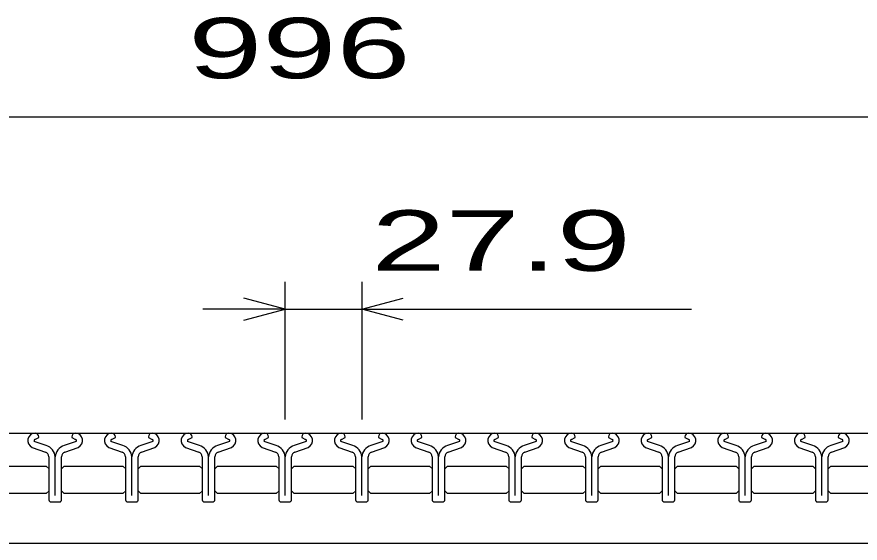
# Model space of a CAD drawing. Units: millimetres, scale not verified. Extents: x -1820 to 1724, y -1285 to 1059.
# Drawn here: x -1039.4 to -732.5, y -466 to -274.7 of the extents above; entities that cross this region are included whole.
import ezdxf
from ezdxf.enums import TextEntityAlignment as Align

# ---------------------------------------------------------------- set-up
doc = ezdxf.new("R2010")
doc.units = ezdxf.units.MM
doc.header["$LTSCALE"] = 10
doc.layers.add('16', color=3, linetype='Continuous', lineweight=25)
doc.layers.add('22', color=2, linetype='Continuous', lineweight=25)
doc.styles.add('ベクトル', font='')
doc.styles.get('ベクトル').set_extended_font_data('ベクトル')

msp = doc.modelspace()

# ---------------------------------------------------------------- linework, layer by layer
at = {"layer": '16'}
for p, q in [((-1426, -426), (-430, -426)), ((-1028.7, -430.53), (-1033.02, -429.01)), ((-1032.86, -428.31), (-1031.42, -427.61)), ((-1031.42, -427.61), (-1031.42, -427.38)), ((-1017.8, -429.01), (-1022.12, -430.53)), ((-1019.4, -427.38), (-1019.4, -427.61)), ((-1019.4, -427.61), (-1017.96, -428.31)), ((-1000.8, -430.53), (-1005.12, -429.01)), ((-1004.96, -428.31), (-1003.52, -427.61)), ((-1003.52, -427.61), (-1003.52, -427.38)), ((-989.9, -429.01), (-994.22, -430.53)), ((-991.5, -427.38), (-991.5, -427.61)), ((-991.5, -427.61), (-990.06, -428.31)), ((-972.9, -430.53), (-977.22, -429.01)), ((-977.06, -428.31), (-975.62, -427.61)), ((-975.62, -427.61), (-975.62, -427.38)), ((-962, -429.01), (-966.32, -430.53)), ((-963.6, -427.38), (-963.6, -427.61)), ((-963.6, -427.61), (-962.16, -428.31)), ((-945, -430.53), (-949.32, -429.01)), ((-949.16, -428.31), (-947.72, -427.61)), ((-947.72, -427.61), (-947.72, -427.38)), ((-934.1, -429.01), (-938.42, -430.53)), ((-935.7, -427.38), (-935.7, -427.61)), ((-935.7, -427.61), (-934.26, -428.31)), ((-917.1, -430.53), (-921.42, -429.01)), ((-921.26, -428.31), (-919.82, -427.61)), ((-919.82, -427.61), (-919.82, -427.38)), ((-906.2, -429.01), (-910.52, -430.53)), ((-907.8, -427.38), (-907.8, -427.61)), ((-907.8, -427.61), (-906.36, -428.31)), ((-889.2, -430.53), (-893.52, -429.01)), ((-893.36, -428.31), (-891.92, -427.61)), ((-891.92, -427.61), (-891.92, -427.38)), ((-878.3, -429.01), (-882.62, -430.53)), ((-879.9, -427.38), (-879.9, -427.61)), ((-879.9, -427.61), (-878.46, -428.31)), ((-861.3, -430.53), (-865.62, -429.01)), ((-865.46, -428.31), (-864.02, -427.61)), ((-864.02, -427.61), (-864.02, -427.38)), ((-850.4, -429.01), (-854.72, -430.53)), ((-852, -427.38), (-852, -427.61)), ((-852, -427.61), (-850.56, -428.31)), ((-833.4, -430.53), (-837.72, -429.01)), ((-837.56, -428.31), (-836.12, -427.61)), ((-836.12, -427.61), (-836.12, -427.38)), ((-822.5, -429.01), (-826.82, -430.53)), ((-824.1, -427.38), (-824.1, -427.61)), ((-824.1, -427.61), (-822.66, -428.31)), ((-805.5, -430.53), (-809.82, -429.01)), ((-809.66, -428.31), (-808.22, -427.61)), ((-808.22, -427.61), (-808.22, -427.38)), ((-794.6, -429.01), (-798.92, -430.53)), ((-796.2, -427.38), (-796.2, -427.61)), ((-796.2, -427.61), (-794.76, -428.31)), ((-777.6, -430.53), (-781.92, -429.01)), ((-781.76, -428.31), (-780.32, -427.61)), ((-780.32, -427.61), (-780.32, -427.38)), ((-766.7, -429.01), (-771.02, -430.53)), ((-768.3, -427.38), (-768.3, -427.61)), ((-768.3, -427.61), (-766.86, -428.31)), ((-749.7, -430.53), (-754.02, -429.01)), ((-753.86, -428.31), (-752.42, -427.61)), ((-752.42, -427.61), (-752.42, -427.38)), ((-738.8, -429.01), (-743.12, -430.53)), ((-740.4, -427.38), (-740.4, -427.61)), ((-740.4, -427.61), (-738.96, -428.31)), ((-1033.78, -431.18), (-1028.91, -432.89)), ((-1021.91, -432.89), (-1017.04, -431.18)), ((-1005.88, -431.18), (-1001.01, -432.89)), ((-994.01, -432.89), (-989.14, -431.18)), ((-977.98, -431.18), (-973.11, -432.89)), ((-966.11, -432.89), (-961.24, -431.18)), ((-950.08, -431.18), (-945.21, -432.89)), ((-938.21, -432.89), (-933.34, -431.18)), ((-922.18, -431.18), (-917.31, -432.89)), ((-910.31, -432.89), (-905.44, -431.18)), ((-894.28, -431.18), (-889.41, -432.89)), ((-882.41, -432.89), (-877.54, -431.18)), ((-866.38, -431.18), (-861.51, -432.89)), ((-854.51, -432.89), (-849.64, -431.18)), ((-838.48, -431.18), (-833.61, -432.89)), ((-826.61, -432.89), (-821.74, -431.18)), ((-810.58, -431.18), (-805.71, -432.89)), ((-798.71, -432.89), (-793.84, -431.18)), ((-782.68, -431.18), (-777.81, -432.89)), ((-770.81, -432.89), (-765.94, -431.18)), ((-754.78, -431.18), (-749.91, -432.89)), ((-742.91, -432.89), (-738.04, -431.18)), ((-1027.71, -434.59), (-1027.71, -450.31)), ((-1025.4, -448.71), (-1025.4, -434.64)), ((-1023.11, -450.31), (-1023.11, -434.59)), ((-999.81, -434.59), (-999.81, -450.31)), ((-997.5, -448.71), (-997.5, -434.64)), ((-995.21, -450.31), (-995.21, -434.59)), ((-971.91, -434.59), (-971.91, -450.31)), ((-969.6, -448.71), (-969.6, -434.64)), ((-967.31, -450.31), (-967.31, -434.59)), ((-944.01, -434.59), (-944.01, -450.31)), ((-941.7, -448.71), (-941.7, -434.64)), ((-939.41, -450.31), (-939.41, -434.59)), ((-916.11, -434.59), (-916.11, -450.31)), ((-913.8, -448.71), (-913.8, -434.64)), ((-911.51, -450.31), (-911.51, -434.59)), ((-888.21, -434.59), (-888.21, -450.31)), ((-885.9, -448.71), (-885.9, -434.64)), ((-883.61, -450.31), (-883.61, -434.59)), ((-860.31, -434.59), (-860.31, -450.31)), ((-858, -448.71), (-858, -434.64)), ((-855.71, -450.31), (-855.71, -434.59)), ((-832.41, -434.59), (-832.41, -450.31)), ((-830.1, -448.71), (-830.1, -434.64)), ((-827.81, -450.31), (-827.81, -434.59)), ((-804.51, -434.59), (-804.51, -450.31)), ((-802.2, -448.71), (-802.2, -434.64)), ((-799.91, -450.31), (-799.91, -434.59)), ((-776.61, -434.59), (-776.61, -450.31)), ((-774.3, -448.71), (-774.3, -434.64)), ((-772.01, -450.31), (-772.01, -434.59)), ((-748.71, -434.59), (-748.71, -450.31)), ((-746.4, -448.71), (-746.4, -434.64)), ((-744.11, -450.31), (-744.11, -434.59)), ((-1050.05, -438), (-1028.65, -438)), ((-1028.65, -438), (-1027.65, -439)), ((-1023.15, -439), (-1022.15, -438)), ((-1022.15, -438), (-1000.75, -438)), ((-1000.75, -438), (-999.75, -439)), ((-995.25, -439), (-994.25, -438)), ((-994.25, -438), (-972.85, -438)), ((-972.85, -438), (-971.85, -439)), ((-967.35, -439), (-966.35, -438)), ((-966.35, -438), (-944.95, -438)), ((-944.95, -438), (-943.95, -439)), ((-939.45, -439), (-938.45, -438)), ((-938.45, -438), (-917.05, -438)), ((-917.05, -438), (-916.05, -439)), ((-911.55, -439), (-910.55, -438)), ((-910.55, -438), (-889.15, -438)), ((-889.15, -438), (-888.15, -439)), ((-883.65, -439), (-882.65, -438)), ((-882.65, -438), (-861.25, -438)), ((-861.25, -438), (-860.25, -439)), ((-855.75, -439), (-854.75, -438)), ((-854.75, -438), (-833.35, -438)), ((-833.35, -438), (-832.35, -439)), ((-827.85, -439), (-826.85, -438)), ((-826.85, -438), (-805.45, -438)), ((-805.45, -438), (-804.45, -439)), ((-799.95, -439), (-798.95, -438)), ((-798.95, -438), (-777.55, -438)), ((-777.55, -438), (-776.55, -439)), ((-772.05, -439), (-771.05, -438)), ((-771.05, -438), (-749.65, -438)), ((-749.65, -438), (-748.65, -439)), ((-744.15, -439), (-743.15, -438)), ((-743.15, -438), (-721.75, -438)), ((-1028.65, -448), (-1050.05, -448)), ((-1027.65, -447), (-1028.65, -448)), ((-1022.15, -448), (-1023.15, -447)), ((-1000.75, -448), (-1022.15, -448)), ((-999.75, -447), (-1000.75, -448)), ((-994.25, -448), (-995.25, -447)), ((-972.85, -448), (-994.25, -448)), ((-971.85, -447), (-972.85, -448)), ((-966.35, -448), (-967.35, -447)), ((-944.95, -448), (-966.35, -448)), ((-943.95, -447), (-944.95, -448)), ((-938.45, -448), (-939.45, -447)), ((-917.05, -448), (-938.45, -448)), ((-916.05, -447), (-917.05, -448)), ((-910.55, -448), (-911.55, -447)), ((-889.15, -448), (-910.55, -448)), ((-888.15, -447), (-889.15, -448)), ((-882.65, -448), (-883.65, -447)), ((-861.25, -448), (-882.65, -448)), ((-860.25, -447), (-861.25, -448)), ((-854.75, -448), (-855.75, -447)), ((-833.35, -448), (-854.75, -448)), ((-832.35, -447), (-833.35, -448)), ((-826.85, -448), (-827.85, -447)), ((-805.45, -448), (-826.85, -448)), ((-804.45, -447), (-805.45, -448)), ((-798.95, -448), (-799.95, -447)), ((-777.55, -448), (-798.95, -448)), ((-776.55, -447), (-777.55, -448)), ((-771.05, -448), (-772.05, -447)), ((-749.65, -448), (-771.05, -448)), ((-748.65, -447), (-749.65, -448)), ((-743.15, -448), (-744.15, -447)), ((-721.75, -448), (-743.15, -448)), ((-1027.01, -451.01), (-1023.81, -451.01)), ((-999.11, -451.01), (-995.91, -451.01)), ((-971.21, -451.01), (-968.01, -451.01)), ((-943.31, -451.01), (-940.11, -451.01)), ((-915.41, -451.01), (-912.21, -451.01)), ((-887.51, -451.01), (-884.31, -451.01)), ((-859.61, -451.01), (-856.41, -451.01)), ((-831.71, -451.01), (-828.51, -451.01)), ((-803.81, -451.01), (-800.61, -451.01)), ((-775.91, -451.01), (-772.71, -451.01)), ((-748.01, -451.01), (-744.81, -451.01)), ((-1426, -466), (-430, -466))]:
    msp.add_line(p, q, dxfattribs=at)
for centre, radius, start, end in [((-1032.71, -428.7), 2.7, 90.98, 246.68), ((-1032.87, -427.45), 1.45, 2.5, 85.55), ((-1017.95, -427.45), 1.45, 94.45, 177.5), ((-1018.11, -428.7), 2.7, 293.32, 89.02), ((-1004.81, -428.7), 2.7, 90.98, 246.68), ((-1004.97, -427.45), 1.45, 2.5, 85.55), ((-990.05, -427.45), 1.45, 94.45, 177.5), ((-990.21, -428.7), 2.7, 293.32, 89.02), ((-976.91, -428.7), 2.7, 90.98, 246.68), ((-977.07, -427.45), 1.45, 2.5, 85.55), ((-962.15, -427.45), 1.45, 94.45, 177.5), ((-962.31, -428.7), 2.7, 293.32, 89.02), ((-949.01, -428.7), 2.7, 90.98, 246.68), ((-949.17, -427.45), 1.45, 2.5, 85.55), ((-934.25, -427.45), 1.45, 94.45, 177.5), ((-934.41, -428.7), 2.7, 293.32, 89.02), ((-921.11, -428.7), 2.7, 90.98, 246.68), ((-921.27, -427.45), 1.45, 2.5, 85.55), ((-906.35, -427.45), 1.45, 94.45, 177.5), ((-906.51, -428.7), 2.7, 293.32, 89.02), ((-893.21, -428.7), 2.7, 90.98, 246.68), ((-893.37, -427.45), 1.45, 2.5, 85.55), ((-878.45, -427.45), 1.45, 94.45, 177.5), ((-878.61, -428.7), 2.7, 293.32, 89.02), ((-865.31, -428.7), 2.7, 90.98, 246.68), ((-865.47, -427.45), 1.45, 2.5, 85.55), ((-850.55, -427.45), 1.45, 94.45, 177.5), ((-850.71, -428.7), 2.7, 293.32, 89.02), ((-837.41, -428.7), 2.7, 90.98, 246.68), ((-837.57, -427.45), 1.45, 2.5, 85.55), ((-822.65, -427.45), 1.45, 94.45, 177.5), ((-822.81, -428.7), 2.7, 293.32, 89.02), ((-809.51, -428.7), 2.7, 90.98, 246.68), ((-809.67, -427.45), 1.45, 2.5, 85.55), ((-794.75, -427.45), 1.45, 94.45, 177.5), ((-794.91, -428.7), 2.7, 293.32, 89.02), ((-781.61, -428.7), 2.7, 90.98, 246.68), ((-781.77, -427.45), 1.45, 2.5, 85.55), ((-766.85, -427.45), 1.45, 94.45, 177.5), ((-767.01, -428.7), 2.7, 293.32, 89.02), ((-753.71, -428.7), 2.7, 90.98, 246.68), ((-753.87, -427.45), 1.45, 2.5, 85.55), ((-738.95, -427.45), 1.45, 94.45, 177.5), ((-739.11, -428.7), 2.7, 293.32, 89.02), ((-1032.69, -428.72), 0.44, 111.91, 222.33), ((-1018.13, -428.72), 0.44, 317.67, 68.09), ((-1004.79, -428.72), 0.44, 111.91, 222.33), ((-990.23, -428.72), 0.44, 317.67, 68.09), ((-976.89, -428.72), 0.44, 111.91, 222.33), ((-962.33, -428.72), 0.44, 317.67, 68.09), ((-948.99, -428.72), 0.44, 111.91, 222.33), ((-934.43, -428.72), 0.44, 317.67, 68.09), ((-921.09, -428.72), 0.44, 111.91, 222.33), ((-906.53, -428.72), 0.44, 317.67, 68.09), ((-893.19, -428.72), 0.44, 111.91, 222.33), ((-878.63, -428.72), 0.44, 317.67, 68.09), ((-865.29, -428.72), 0.44, 111.91, 222.33), ((-850.73, -428.72), 0.44, 317.67, 68.09), ((-837.39, -428.72), 0.44, 111.91, 222.33), ((-822.83, -428.72), 0.44, 317.67, 68.09), ((-809.49, -428.72), 0.44, 111.91, 222.33), ((-794.93, -428.72), 0.44, 317.67, 68.09), ((-781.59, -428.72), 0.44, 111.91, 222.33), ((-767.03, -428.72), 0.44, 317.67, 68.09), ((-753.69, -428.72), 0.44, 111.91, 222.33), ((-739.13, -428.72), 0.44, 317.67, 68.09), ((-1029.99, -434.94), 4.6, 3.78, 73.7), ((-1020.83, -434.94), 4.6, 106.3, 176.22), ((-1002.09, -434.94), 4.6, 3.78, 73.7), ((-992.93, -434.94), 4.6, 106.3, 176.22), ((-974.19, -434.94), 4.6, 3.78, 73.7), ((-965.03, -434.94), 4.6, 106.3, 176.22), ((-946.29, -434.94), 4.6, 3.78, 73.7), ((-937.13, -434.94), 4.6, 106.3, 176.22), ((-918.39, -434.94), 4.6, 3.78, 73.7), ((-909.23, -434.94), 4.6, 106.3, 176.22), ((-890.49, -434.94), 4.6, 3.78, 73.7), ((-881.33, -434.94), 4.6, 106.3, 176.22), ((-862.59, -434.94), 4.6, 3.78, 73.7), ((-853.43, -434.94), 4.6, 106.3, 176.22), ((-834.69, -434.94), 4.6, 3.78, 73.7), ((-825.53, -434.94), 4.6, 106.3, 176.22), ((-806.79, -434.94), 4.6, 3.78, 73.7), ((-797.63, -434.94), 4.6, 106.3, 176.22), ((-778.89, -434.94), 4.6, 3.78, 73.7), ((-769.73, -434.94), 4.6, 106.3, 176.22), ((-750.99, -434.94), 4.6, 3.78, 73.7), ((-741.83, -434.94), 4.6, 106.3, 176.22), ((-1029.51, -434.59), 1.8, 0, 70.58), ((-1021.31, -434.59), 1.8, 109.42, 180), ((-1001.61, -434.59), 1.8, 0, 70.58), ((-993.41, -434.59), 1.8, 109.42, 180), ((-973.71, -434.59), 1.8, 0, 70.58), ((-965.51, -434.59), 1.8, 109.42, 180), ((-945.81, -434.59), 1.8, 0, 70.58), ((-937.61, -434.59), 1.8, 109.42, 180), ((-917.91, -434.59), 1.8, 0, 70.58), ((-909.71, -434.59), 1.8, 109.42, 180), ((-890.01, -434.59), 1.8, 0, 70.58), ((-881.81, -434.59), 1.8, 109.42, 180), ((-862.11, -434.59), 1.8, 0, 70.58), ((-853.91, -434.59), 1.8, 109.42, 180), ((-834.21, -434.59), 1.8, 0, 70.58), ((-826.01, -434.59), 1.8, 109.42, 180), ((-806.31, -434.59), 1.8, 0, 70.58), ((-798.11, -434.59), 1.8, 109.42, 180), ((-778.41, -434.59), 1.8, 0, 70.58), ((-770.21, -434.59), 1.8, 109.42, 180), ((-750.51, -434.59), 1.8, 0, 70.58), ((-742.31, -434.59), 1.8, 109.42, 180), ((-1027.01, -450.31), 0.7, 180, 270), ((-1023.81, -450.31), 0.7, 270, 0), ((-999.11, -450.31), 0.7, 180, 270), ((-995.91, -450.31), 0.7, 270, 0), ((-971.21, -450.31), 0.7, 180, 270), ((-968.01, -450.31), 0.7, 270, 0), ((-943.31, -450.31), 0.7, 180, 270), ((-940.11, -450.31), 0.7, 270, 0), ((-915.41, -450.31), 0.7, 180, 270), ((-912.21, -450.31), 0.7, 270, 0), ((-887.51, -450.31), 0.7, 180, 270), ((-884.31, -450.31), 0.7, 270, 0), ((-859.61, -450.31), 0.7, 180, 270), ((-856.41, -450.31), 0.7, 270, 0), ((-831.71, -450.31), 0.7, 180, 270), ((-828.51, -450.31), 0.7, 270, 0), ((-803.81, -450.31), 0.7, 180, 270), ((-800.61, -450.31), 0.7, 270, 0), ((-775.91, -450.31), 0.7, 180, 270), ((-772.71, -450.31), 0.7, 270, 0), ((-748.01, -450.31), 0.7, 180, 270), ((-744.81, -450.31), 0.7, 270, 0)]:
    msp.add_arc(centre, radius, start, end, dxfattribs=at)
at = {"layer": '22', "color": 4}
for p, q in [((-1426, -311), (-430, -311)), ((-941.7, -421), (-941.7, -371)), ((-913.8, -371), (-913.8, -421)), ((-941.7, -381), (-956.7, -377)), ((-913.8, -381), (-898.8, -377)), ((-941.7, -381), (-971.7, -381)), ((-956.7, -385), (-941.7, -381)), ((-941.7, -381), (-913.8, -381)), ((-898.8, -385), (-913.8, -381)), ((-913.8, -381), (-793.8, -381))]:
    msp.add_line(p, q, dxfattribs=at)

# ---------------------------------------------------------------- texts
at = {"layer": '22', "style": 'ベクトル', "width": 1.65}
for s, p in [(' 996 ', (-990.5, -286)), (' 27.9 ', (-923.8, -356))]:
    msp.add_text(s, height=21.99, dxfattribs=at).set_placement(p, align=Align.MIDDLE_LEFT)

doc.saveas('drawing.dxf')
